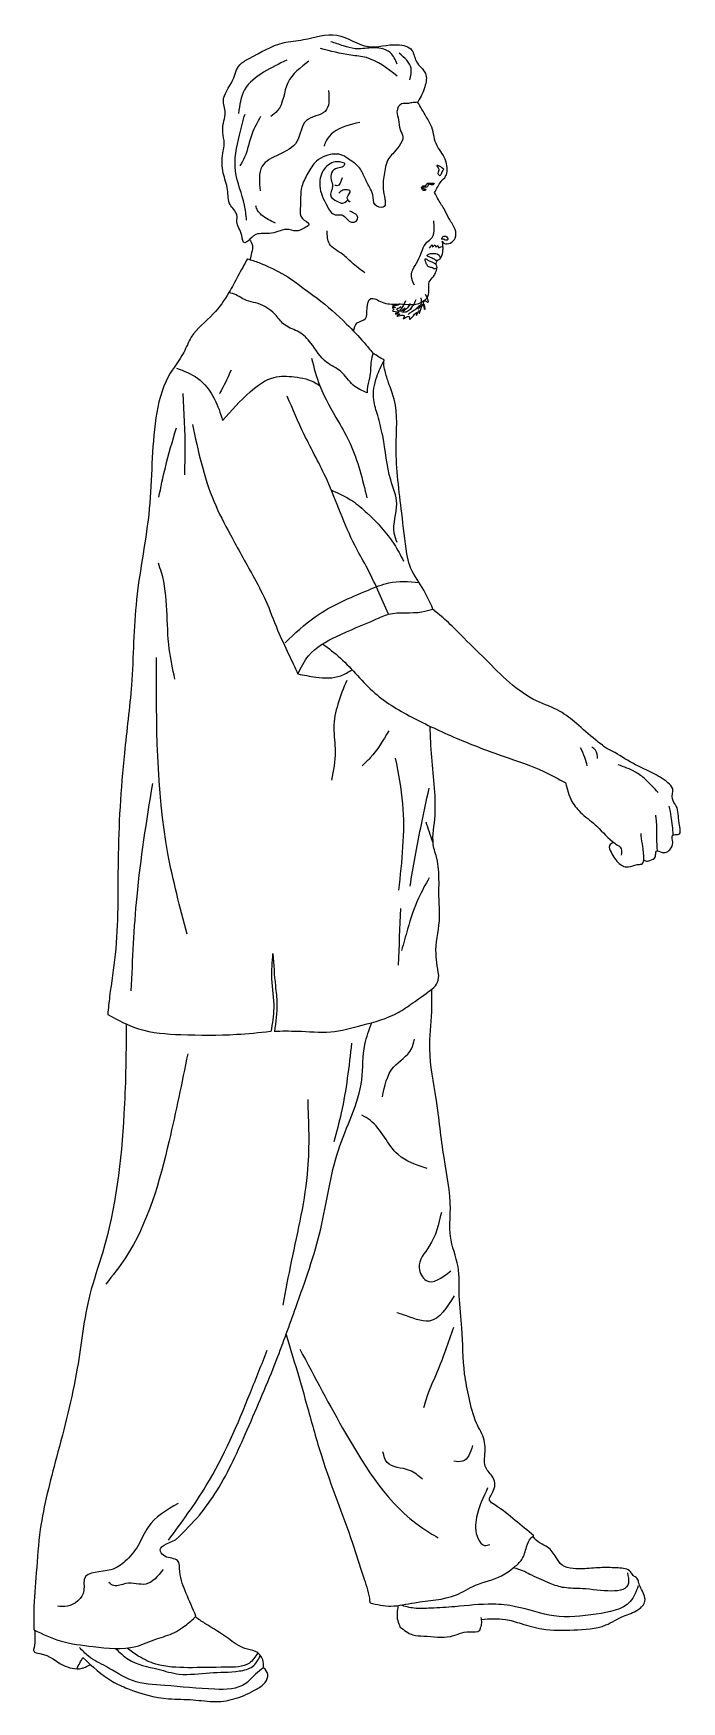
# Model space of a CAD drawing. Header units: metres. Extents: x -178 to 500, y -1 to 1743.
import ezdxf

# ---------------------------------------------------------------- set-up
doc = ezdxf.new("R2010")
doc.units = ezdxf.units.M
doc.layers.add('ceco.net 235', color=7, linetype='Continuous')

msp = doc.modelspace()

# ---------------------------------------------------------------- linework, layer by layer
at = {"layer": 'ceco.net 235'}
for points, knots in [([(224.5, 1671.7), (227.4, 1676.5), (231.6, 1685.4), (234.8, 1702.6), (220.8, 1711.1), (219.9, 1728), (197, 1733.5), (170.8, 1723.2), (139.9, 1747.3), (109.2, 1735.6), (77.1, 1733.8), (56.6, 1720.7), (35, 1710), (31.8, 1691), (17.1, 1675.6), (24.5, 1659.4), (20.2, 1648.9), (19.9, 1638.7), (22.6, 1628.3), (19.3, 1614.2), (19.2, 1597.3), (26.7, 1580.5), (24.9, 1563.7), (36.3, 1555.6), (33.9, 1542.7), (40.3, 1536), (41.4, 1522.1), (49, 1527.2), (52.9, 1533.6), (62.1, 1533.5), (69.8, 1533.6), (78.1, 1535.3), (87.1, 1539.4), (96.9, 1534.9), (104, 1538.5), (113.9, 1543.8), (100.2, 1548.9), (102.1, 1564.3), (100.5, 1580.5), (109, 1596.8), (116.3, 1609.2), (129.5, 1616.4), (143.5, 1617.9), (153.6, 1609.8), (163.2, 1604.1), (168.3, 1592.7), (172.7, 1582.8), (178.5, 1573.9), (176.3, 1562.7), (193.4, 1558.1), (186.3, 1579.8), (188.9, 1594.2), (190.7, 1609.2), (198.7, 1617.9), (204.5, 1624.5), (210.5, 1634), (204.3, 1642.7), (204.7, 1652), (200.7, 1660.8), (205.6, 1670.9), (213.8, 1669), (219, 1671), (223.6, 1670.1), (224.5, 1671.7)], [0, 0, 0, 0, 16.753523, 30.760352, 46.215142, 58.933131, 75.210817, 105.596626, 140.620889, 175.859273, 197.207866, 236.424391, 248.303476, 265.689551, 290.161956, 304.129355, 313.13163, 322.979315, 334.272861, 344.885535, 365.608466, 383.810634, 399.344797, 412.061407, 419.386546, 434.656354, 442.859499, 446.240648, 457.117501, 464.959104, 471.605751, 480.72465, 490.168358, 500.147267, 509.129239, 515.174046, 524.892442, 534.899984, 558.292469, 573.558091, 589.059213, 600.137258, 618.010922, 626.459054, 638.367993, 650.773977, 662.443723, 671.251074, 682.087012, 690.78817, 707.273897, 724.579243, 742.104692, 748.907875, 759.408238, 769.732206, 777.906489, 788.205047, 796.905747, 806.576055, 813.718017, 818.674682, 824.19925, 824.19925, 824.19925, 824.19925]), ([(202.4, 1698), (192.3, 1706.1), (177.7, 1717.8), (148.6, 1720.1), (132.8, 1724.2), (122.4, 1726.9)], [0, 0, 0, 0, 37.523577, 54.043346, 86.340845, 86.340845, 86.340845, 86.340845]), ([(202.6, 1710.5), (200.6, 1715.1), (195.7, 1726.5), (175.9, 1728.5), (159.8, 1725.5), (145.8, 1729.8), (137.5, 1732.7), (133.1, 1734.1)], [0, 0, 0, 0, 14.260325, 35.162179, 51.453011, 64.011302, 78.04511, 78.04511, 78.04511, 78.04511]), ([(87.2, 1714.8), (79, 1710.9), (62.8, 1703.2), (40.1, 1685.9), (37.8, 1667.8), (36.7, 1659.1)], [0, 0, 0, 0, 27.290401, 54.456405, 79.949658, 79.949658, 79.949658, 79.949658]), ([(110.3, 1713.7), (101.5, 1707.2), (83.8, 1694.1), (83.9, 1665.8), (72.8, 1657.7), (70.3, 1655.9)], [0, 0, 0, 0, 31.605258, 63.039604, 71.994722, 71.994722, 71.994722, 71.994722]), ([(215.6, 1694.2), (216.6, 1698.5), (219.5, 1709.6), (210.2, 1717.2), (204.5, 1722)], [0, 0, 0, 0, 12.281109, 32.253796, 32.253796, 32.253796, 32.253796]), ([(130.8, 1683.2), (131.4, 1674.5), (132.5, 1657.3), (102, 1655.7), (101.8, 1618), (55.7, 1614), (58.3, 1587.8), (59.3, 1578.1)], [0, 0, 0, 0, 22.376709, 44.019441, 68.249115, 112.756261, 138.592277, 138.592277, 138.592277, 138.592277]), ([(45.1, 1547.7), (44.6, 1552.9), (42.9, 1570.3), (29.3, 1598.6), (36.3, 1631.8), (41.5, 1651.2), (43.5, 1658.5)], [0, 0, 0, 0, 15.905241, 52.365968, 90.436323, 113.254003, 113.254003, 113.254003, 113.254003]), ([(241.6, 1576.6), (242.7, 1578.5), (244.9, 1582.3), (248.1, 1588.4), (253.8, 1592.8), (255.8, 1604), (251.5, 1615.4), (241.1, 1627.8), (240.7, 1642.8), (231.9, 1657.3), (226.8, 1665.8), (223.8, 1670.9)], [0, 0, 0, 0, 6.576475, 13.072662, 20.393795, 27.239613, 45.510488, 54.928974, 75.2864, 87.406197, 105.222523, 105.222523, 105.222523, 105.222523]), ([(59.8, 1655.9), (56.5, 1650.1), (48.9, 1636.7), (45.9, 1617.8), (39.9, 1607.3), (38.2, 1604.4)], [0, 0, 0, 0, 19.980985, 45.910238, 56.021212, 56.021212, 56.021212, 56.021212]), ([(163.4, 1649.6), (153.4, 1647.4), (139.8, 1644.5), (128.8, 1632.5), (126.9, 1627.1), (126.1, 1624.9)], [0, 0, 0, 0, 29.79898, 40.235227, 47.068055, 47.068055, 47.068055, 47.068055]), ([(147.5, 1607.2), (144.2, 1608.1), (135.7, 1610.4), (123.1, 1599.8), (119.8, 1580.8), (127.1, 1566.1), (135.1, 1551.5), (145.1, 1554.4), (149.7, 1548.8), (154.3, 1544.6), (160.6, 1545.9), (162.2, 1552.4), (157.1, 1555.1), (154.2, 1556.4), (153.1, 1556.9)], [0, 0, 0, 0, 9.976747, 25.413103, 42.119683, 64.125694, 76.639274, 83.536984, 90.568064, 96.365827, 101.605575, 106.337872, 112.36687, 116.169895, 116.169895, 116.169895, 116.169895]), ([(147.5, 1607.2), (147.3, 1605.8), (146.5, 1602.1), (139.2, 1602.7), (132.9, 1597.8), (133, 1589.8), (136.5, 1582.1), (129.9, 1572.1), (139, 1567.9), (145.5, 1563.7), (149.1, 1567.1), (150.9, 1568.9)], [0, 0, 0, 0, 3.922845, 10.109817, 17.966684, 25.326163, 31.899369, 43.06936, 50.926231, 57.326669, 64.131476, 64.131476, 64.131476, 64.131476]), ([(251.1, 1600.8), (249.9, 1601.9), (248, 1603.5), (242, 1605.7), (247.7, 1600.5), (243.8, 1597.2), (247.5, 1592.8), (249.2, 1597.8), (250.5, 1599.8), (251.2, 1600.8)], [0, 0, 0, 0, 5.463098, 8.324758, 12.729171, 17.15913, 20.135223, 23.718583, 27.981881, 27.981881, 27.981881, 27.981881]), ([(145, 1591.9), (143.8, 1587.8), (142.4, 1582.7), (138.3, 1583.7), (137.5, 1583.9)], [0, 0, 0, 0, 9.872576, 12.083002, 12.083002, 12.083002, 12.083002]), ([(153.3, 1566.3), (151.6, 1567.9), (147.9, 1571.5), (156.4, 1578.2), (148.8, 1579.8), (144.7, 1578.8), (142.5, 1576.7), (141.6, 1575.7)], [0, 0, 0, 0, 5.867237, 13.260417, 17.619988, 22.580299, 26.491738, 26.491738, 26.491738, 26.491738]), ([(241, 1586.3), (240.4, 1586.2), (238.7, 1586), (236.1, 1586.3), (232.8, 1586.1), (232.6, 1582.1), (229.4, 1584.5), (227.1, 1580.6), (229.6, 1581.9), (231.1, 1582), (233.8, 1581.4), (234.3, 1583.9), (236.4, 1585.6), (238.3, 1584.2), (240.7, 1584.7), (240.9, 1585.8), (241, 1586.3)], [0, 0, 0, 0, 2.029319, 5.059908, 8.029023, 10.375199, 13.203981, 15.666945, 17.136878, 18.965378, 20.984648, 23.951831, 25.102502, 28.372455, 29.842388, 31.378743, 31.378743, 31.378743, 31.378743]), ([(228, 1581.3), (228.1, 1580.6), (228.3, 1578.8), (230.8, 1578.7), (234.1, 1579.9), (229.6, 1579.6), (229.5, 1581.2), (229.5, 1581.7)], [0, 0, 0, 0, 1.796896, 5.027221, 6.340873, 9.447719, 10.822541, 10.822541, 10.822541, 10.822541]), ([(249.6, 1525.5), (250.3, 1524.6), (252.3, 1522), (258.8, 1523.3), (264.6, 1528.8), (263.5, 1539.5), (256.9, 1547.8), (252.3, 1558.8), (245.9, 1567.4), (242.9, 1573.9), (241.6, 1576.6)], [0, 0, 0, 0, 3.383984, 9.191598, 16.81397, 25.775289, 37.960239, 48.669742, 61.254216, 70.073248, 70.073248, 70.073248, 70.073248]), ([(75.3, 1544.5), (70.2, 1546.9), (63.2, 1550.2), (56.4, 1557.2), (55.3, 1560.9), (54.8, 1562.6)], [0, 0, 0, 0, 16.744273, 23.148143, 28.293454, 28.293454, 28.293454, 28.293454]), ([(168.6, 1492.5), (163.9, 1495.9), (155.9, 1501.8), (145.1, 1513.4), (129.7, 1520.1), (129.4, 1531.4), (129.3, 1536.4)], [0, 0, 0, 0, 17.297919, 29.871888, 47.826453, 61.570142, 61.570142, 61.570142, 61.570142]), ([(220.4, 1479.6), (218.9, 1482.7), (214.4, 1492.3), (227.1, 1506.4), (229.5, 1522.5), (240.6, 1529.3), (241.5, 1538.4), (240.9, 1544.2), (240.6, 1546.7)], [0, 0, 0, 0, 9.750211, 29.899089, 48.881793, 56.10894, 66.152325, 73.718181, 73.718181, 73.718181, 73.718181]), ([(48.3, 1527.3), (49.5, 1525.4), (52.2, 1521.1), (50.4, 1513.6), (49.3, 1508.6), (48.9, 1506.3)], [0, 0, 0, 0, 6.624191, 14.602569, 21.908266, 21.908266, 21.908266, 21.908266]), ([(236.3, 1518.3), (237.5, 1520.4), (239.1, 1523.4), (239.2, 1518.2), (242.5, 1523.3), (242.5, 1518.2), (245.6, 1522.6), (245.1, 1517.4), (248.1, 1520.1), (249.7, 1519.9), (250.3, 1519.8)], [0, 0, 0, 0, 4.174242, 5.810846, 8.964629, 10.830815, 13.343646, 15.571975, 18.298029, 20.414313, 20.414313, 20.414313, 20.414313]), ([(242, 1506.1), (243.3, 1505.8), (245.6, 1505.3), (248.4, 1508.4), (250.3, 1513), (250.5, 1518.8), (250.1, 1523.2), (249.7, 1525.2), (249.6, 1525.5)], [0, 0, 0, 0, 3.635645, 6.589618, 11.543721, 18.45649, 23.743744, 24.668485, 24.668485, 24.668485, 24.668485]), ([(248.9, 1528), (249.6, 1529.2), (251, 1531.7), (255.3, 1530.3), (255.8, 1526.5), (252.5, 1526.4), (250.7, 1528), (249.2, 1527.8), (248.3, 1527.7)], [0, 0, 0, 0, 3.615982, 7.743535, 9.789439, 12.626217, 14.512162, 17.06745, 17.06745, 17.06745, 17.06745]), ([(46, 1507.2), (42.7, 1501.1), (36.2, 1489.4), (25.8, 1469.3), (10.3, 1447.1), (-11.8, 1430.9), (-21.3, 1405.2), (-41.5, 1381.1), (-54.8, 1324.1), (-52.6, 1245.4), (-73, 1153.3), (-73, 1067.5), (-85.1, 976.9), (-90.5, 882.9), (-88.4, 797.7), (-97.2, 744.6), (-99.4, 723.7), (-100, 717.5)], [0, 0, 0, 0, 20.664023, 40.347302, 67.849832, 101.395717, 119.08461, 148.716009, 194.172718, 289.55675, 385.180832, 474.693193, 546.27444, 658.980916, 756.947596, 801.103534, 819.982675, 819.982675, 819.982675, 819.982675]), ([(46, 1507.2), (50, 1505.9), (58.1, 1503.4), (74.3, 1496.1), (91.2, 1487), (106.5, 1474.7), (126.2, 1461), (146.4, 1442.6), (165.4, 1422.9), (174, 1412.3), (177.1, 1408.6)], [0, 0, 0, 0, 12.603229, 25.257567, 53.228563, 69.927822, 84.056329, 125.077727, 151.775878, 166.083907, 166.083907, 166.083907, 166.083907]), ([(232, 1504.4), (231.7, 1505.5), (231, 1508.6), (236, 1504.7), (239.1, 1503.8), (241, 1502.6), (241.9, 1502.1)], [0, 0, 0, 0, 2.631623, 7.191271, 10.982835, 13.937832, 13.937832, 13.937832, 13.937832]), ([(244.1, 1498.1), (243.2, 1497.3), (241.5, 1495.9), (238.9, 1498.4), (235.2, 1498), (233.3, 1501.5), (232.4, 1503.5), (232, 1504.4)], [0, 0, 0, 0, 3.231343, 5.457871, 9.270181, 13.082559, 16.093304, 16.093304, 16.093304, 16.093304]), ([(242, 1506.1), (240.7, 1506.9), (238.4, 1508.3), (235.8, 1509.2), (233, 1510.7), (234.8, 1511.7), (236.1, 1512.4)], [0, 0, 0, 0, 4.327028, 7.926777, 9.161229, 12.105221, 12.105221, 12.105221, 12.105221]), ([(234, 1466.1), (234.7, 1468.6), (236.5, 1474.1), (234.2, 1483), (240.5, 1488.1), (243.1, 1493.5), (245, 1499), (242.7, 1501.3), (241.9, 1502.1)], [0, 0, 0, 0, 7.795705, 17.184698, 24.162665, 29.729909, 35.895643, 38.99408, 38.99408, 38.99408, 38.99408]), ([(236.1, 1512.4), (237.8, 1512.6), (241.2, 1513.1), (246.5, 1511.8), (247.3, 1508.8), (247.5, 1507.6)], [0, 0, 0, 0, 5.264228, 10.554409, 14.050085, 14.050085, 14.050085, 14.050085]), ([(242.8, 1501.1), (243, 1501.9), (243.4, 1503.5), (244.2, 1505), (244.6, 1505.7)], [0, 0, 0, 0, 2.511952, 4.952629, 4.952629, 4.952629, 4.952629]), ([(171.2, 1367.1), (166, 1369.3), (154.6, 1374), (145.5, 1390.6), (125.1, 1398.9), (114.8, 1417), (101.1, 1431.9), (84.9, 1435.7), (75.2, 1450), (60.5, 1461.3), (43.8, 1462.6), (34.3, 1470.1), (29.2, 1471.2), (26.6, 1471.8)], [0, 0, 0, 0, 16.701107, 35.938444, 53.4751, 79.760697, 96.358622, 112.687536, 126.520526, 146.602052, 166.537928, 174.141193, 181.980053, 181.980053, 181.980053, 181.980053]), ([(156.9, 1431.6), (157.7, 1434.9), (159.2, 1441.6), (172.3, 1443.2), (169.9, 1455.2), (173.9, 1469.7), (188.1, 1459.5), (197, 1459.7), (202, 1459.8)], [0, 0, 0, 0, 9.373982, 19.243363, 30.071826, 41.006143, 53.216744, 68.738581, 68.738581, 68.738581, 68.738581]), ([(205.5, 1460.2), (204.1, 1459.2), (202.1, 1457.9), (195.5, 1458.2), (203.5, 1455.6), (195.3, 1457.2), (200.4, 1454.1), (193.9, 1452.1), (209.7, 1452.3), (195.9, 1448.9), (209.1, 1450.6), (196.6, 1445.1), (213, 1450.7), (206.3, 1441.9), (215.7, 1449.9), (214.5, 1439.2), (224.6, 1456.3), (221.5, 1444.6), (226.2, 1456.7), (224.8, 1444.7), (229.7, 1467.4), (232.5, 1447.5), (227.9, 1466.5), (237.3, 1459.5), (234.3, 1465.6), (232.2, 1469.7)], [0, 0, 0, 0, 6.093493, 8.404439, 11.82759, 14.890045, 17.543262, 19.456507, 26.295586, 30.584279, 35.694744, 39.657294, 47.569671, 50.482248, 56.937748, 59.537496, 69.484013, 72.187857, 78.13524, 80.811848, 90.962635, 96.620187, 105.673264, 109.346738, 117.453808, 117.453808, 117.453808, 117.453808]), ([(202, 1459.8), (203.1, 1459.9), (207.9, 1460.1), (215, 1459), (225.5, 1459.7), (230.7, 1463.7), (234, 1466.1)], [0, 0, 0, 0, 3.091103, 14.408111, 21.810456, 33.623195, 33.623195, 33.623195, 33.623195]), ([(227.3, 1466.3), (227.6, 1463.1), (228, 1458.6), (225.2, 1455.5), (224.4, 1454.7)], [0, 0, 0, 0, 9.170903, 12.421743, 12.421743, 12.421743, 12.421743]), ([(210.9, 1456), (208.8, 1453.9), (205.6, 1450.7), (202.8, 1453.6), (201.8, 1454.6)], [0, 0, 0, 0, 7.14615, 10.824885, 10.824885, 10.824885, 10.824885]), ([(211.3, 1463.1), (209.9, 1460.2), (208.3, 1456.7), (205.6, 1454), (205.1, 1453.6)], [0, 0, 0, 0, 9.330202, 11.396196, 11.396196, 11.396196, 11.396196]), ([(217.5, 1455.2), (216.3, 1454.2), (213.9, 1452.3), (209.9, 1450.8), (207.8, 1451.6), (207.2, 1451.9)], [0, 0, 0, 0, 4.725743, 9.409088, 11.421813, 11.421813, 11.421813, 11.421813]), ([(215.8, 1460.3), (215.1, 1458.8), (213.5, 1455.3), (210.2, 1453.5), (208.3, 1452.5)], [0, 0, 0, 0, 5.072365, 11.102412, 11.102412, 11.102412, 11.102412]), ([(221.9, 1464.2), (220.8, 1461.5), (219.3, 1458.1), (216.6, 1455.6), (216, 1455)], [0, 0, 0, 0, 8.333744, 10.916234, 10.916234, 10.916234, 10.916234]), ([(225.8, 1458.6), (224.8, 1457.3), (222.4, 1454.3), (219.1, 1452.4), (217.2, 1451.3)], [0, 0, 0, 0, 4.827027, 11.377923, 11.377923, 11.377923, 11.377923]), ([(113.1, 1403.3), (115.5, 1393.5), (121.5, 1370), (138.6, 1341.6), (159.5, 1304.5), (166.2, 1276.6), (170.9, 1257.2)], [0, 0, 0, 0, 30.199748, 72.569072, 98.386766, 157.888045, 157.888045, 157.888045, 157.888045]), ([(177.1, 1408.6), (176.4, 1405.8), (174.4, 1397.3), (175, 1384.3), (170.7, 1373.6), (171.1, 1368.2), (171.2, 1367.1)], [0, 0, 0, 0, 8.554999, 26.017636, 38.585876, 42.030064, 42.030064, 42.030064, 42.030064]), ([(182.2, 1343.4), (180.4, 1348.8), (176.1, 1361.9), (179.5, 1382.6), (186, 1395.5), (188.8, 1401.2)], [0, 0, 0, 0, 16.761754, 41.197317, 60.096445, 60.096445, 60.096445, 60.096445]), ([(239.8, 1141.1), (236.4, 1148.8), (229.4, 1164.5), (215.8, 1181.7), (210.7, 1208.9), (206.7, 1250.1), (198.7, 1303.6), (204.3, 1350.6), (193.8, 1375.9), (190.1, 1388.2), (188.1, 1396.2), (188.7, 1400.1), (188.8, 1401.2)], [0, 0, 0, 0, 25.127469, 51.579583, 64.024516, 107.119668, 176.315712, 226.329507, 244.540839, 257.188612, 265.437119, 268.72, 268.72, 268.72, 268.72]), ([(-28.1, 1392.8), (-20.4, 1390), (-3.7, 1383.9), (12.3, 1362.3), (17.7, 1345.8), (20.1, 1338.3)], [0, 0, 0, 0, 24.2628, 52.507534, 76.282274, 76.282274, 76.282274, 76.282274]), ([(28.9, 1390.9), (25.8, 1383.9), (22.1, 1375.5), (17.5, 1367.5), (16.8, 1366.1)], [0, 0, 0, 0, 22.778425, 27.588888, 27.588888, 27.588888, 27.588888]), ([(20.1, 1338.3), (29.2, 1348.5), (44.7, 1366), (70.6, 1385.4), (96, 1384.2), (112.8, 1381), (120.4, 1375.3), (121.6, 1374.4)], [0, 0, 0, 0, 41.425605, 70.763625, 91.702228, 115.709275, 120.209161, 120.209161, 120.209161, 120.209161]), ([(-21.4, 1366.4), (-20.4, 1346.6), (-18.8, 1318.2), (-19.6, 1289.9), (-19.9, 1281.4)], [0, 0, 0, 0, 59.489964, 85.04978, 85.04978, 85.04978, 85.04978]), ([(193.5, 1135.6), (186.1, 1152.6), (175.5, 1177.2), (149.4, 1221.7), (134, 1270.5), (105.9, 1320.3), (93.3, 1350.1), (87.6, 1363.6)], [0, 0, 0, 0, 55.46036, 80.345769, 154.501081, 207.605026, 251.459266, 251.459266, 251.459266, 251.459266]), ([(202.5, 1210.6), (201.2, 1213.9), (196.2, 1226.8), (206, 1249.8), (191.7, 1282.5), (189.9, 1314.1), (184, 1336.3), (182.2, 1343.4)], [0, 0, 0, 0, 10.418724, 40.85658, 66.727351, 113.493905, 135.514027, 135.514027, 135.514027, 135.514027]), ([(-46.5, 1257.9), (-44.4, 1268.4), (-39.4, 1292.8), (-32.3, 1316.7), (-28.2, 1330.4)], [0, 0, 0, 0, 32.018892, 74.790223, 74.790223, 74.790223, 74.790223]), ([(-11.5, 1334), (-5.6, 1306.7), (3, 1266.5), (29.5, 1215.8), (48.5, 1182), (66.3, 1149.3), (76.2, 1120.8), (88.5, 1095.5), (95.5, 1080.2), (98.7, 1073.3)], [0, 0, 0, 0, 83.393021, 122.35194, 170.866445, 200.071897, 233.69198, 261.278428, 284.187001, 284.187001, 284.187001, 284.187001]), ([(133.8, 1265.3), (141.4, 1261.9), (155, 1255.9), (176.9, 1236.4), (196.3, 1216.1), (206, 1197.3), (209.1, 1191.3)], [0, 0, 0, 0, 24.592824, 44.28504, 87.490801, 107.684249, 107.684249, 107.684249, 107.684249]), ([(-29.7, 1067.9), (-32, 1078.4), (-40.1, 1115), (-35.9, 1157.3), (-45.9, 1185.8), (-47, 1189)], [0, 0, 0, 0, 32.211899, 112.56633, 122.578104, 122.578104, 122.578104, 122.578104]), ([(85.4, 1105.9), (95.4, 1115.5), (120.7, 1139.5), (160.1, 1155.8), (196.4, 1171.1), (214.6, 1169.9), (225.3, 1168.9)], [0, 0, 0, 0, 41.423501, 103.735856, 126.510128, 158.033618, 158.033618, 158.033618, 158.033618]), ([(98.7, 1073.3), (102, 1080), (110.5, 1097.7), (142.1, 1114.9), (170.9, 1126), (199.7, 1139.5), (221, 1135.5), (236, 1140), (239.8, 1141.1)], [0, 0, 0, 0, 22.071834, 57.69814, 102.568265, 116.746049, 151.715216, 163.467427, 163.467427, 163.467427, 163.467427]), ([(421.4, 995.3), (417.4, 998.3), (406.5, 1006.6), (391.1, 1020.5), (371.8, 1036.4), (333.8, 1048.2), (302.5, 1081.3), (272.5, 1110.3), (254.8, 1128.6), (244.3, 1137), (239.3, 1141)], [0, 0, 0, 0, 14.788396, 41.094626, 62.418552, 89.132404, 158.111885, 194.296388, 215.131769, 234.4145, 234.4145, 234.4145, 234.4145]), ([(124.6, 1104.8), (130.9, 1100), (150.9, 1084.9), (176.3, 1051.2), (220.9, 1025.7), (266.1, 1004.8), (311.7, 987.3), (349.9, 975.2), (370.6, 963.8), (378, 959.7)], [0, 0, 0, 0, 23.716456, 75.030383, 124.137801, 175.623331, 224.948677, 270.346748, 295.602002, 295.602002, 295.602002, 295.602002]), ([(-17, 801.4), (-24.4, 829.3), (-49.5, 923.5), (-49.1, 1021.4), (-48.9, 1090.3)], [0, 0, 0, 0, 86.424391, 291.630562, 291.630562, 291.630562, 291.630562]), ([(98.7, 1073.3), (104.9, 1072.1), (119.6, 1069.1), (140.2, 1068.3), (151.5, 1075.3), (155.3, 1077.7)], [0, 0, 0, 0, 19.106935, 45.212526, 58.47379, 58.47379, 58.47379, 58.47379]), ([(149.7, 1066.5), (143, 1050.1), (133.2, 1025.9), (139.4, 990.3), (135.9, 972.3), (134, 962.4)], [0, 0, 0, 0, 51.610461, 76.203281, 106.190126, 106.190126, 106.190126, 106.190126]), ([(193.6, 1013.7), (187.7, 1003.8), (179.9, 990.5), (168.8, 979.9), (166, 977.3)], [0, 0, 0, 0, 34.262726, 45.841208, 45.841208, 45.841208, 45.841208]), ([(245.9, 758.1), (244.4, 767), (240.8, 787.4), (248, 813.5), (245, 846.4), (247.9, 871.1), (238, 898.2), (245.4, 933.3), (238.5, 975.3), (237.2, 1007.8), (236.9, 1018.6)], [0, 0, 0, 0, 26.814122, 61.787704, 78.60306, 125.813008, 133.973664, 164.121975, 228.970869, 261.460098, 261.460098, 261.460098, 261.460098]), ([(401.1, 977.1), (400.3, 980.1), (398.5, 986.6), (395.7, 992.7), (394.1, 996)], [0, 0, 0, 0, 9.209121, 20.13874, 20.13874, 20.13874, 20.13874]), ([(411.8, 984.9), (411.6, 988), (411.2, 993), (407.4, 995.9), (406, 997)], [0, 0, 0, 0, 8.85046, 13.928634, 13.928634, 13.928634, 13.928634]), ([(428.4, 897.3), (426.7, 896.3), (422.6, 893.9), (427.2, 883.8), (431.8, 876.7), (438.9, 871.8), (445.7, 871.1), (451.3, 874.4), (457.2, 874), (459.7, 875.9), (460.1, 879.2), (462.9, 876.8), (467, 878.5), (472.7, 880.5), (472.4, 885), (473.4, 890.1), (479.6, 885.6), (485.3, 887.2), (489.9, 892.1), (491, 898), (488.6, 905), (493.5, 905.5), (500, 905.4), (495.2, 921.5), (497.2, 932.5), (487.9, 943), (492.5, 953), (482.3, 962.6), (467.5, 971.3), (445.6, 980.4), (430.9, 991), (422.4, 994.9), (421.4, 995.3)], [0, 0, 0, 0, 5.33908, 12.433025, 27.10531, 32.79961, 37.317017, 46.989404, 51.396214, 53.84487, 56.309342, 57.742734, 62.375191, 69.06095, 72.683969, 75.641462, 81.706247, 87.693436, 92.675372, 100.859334, 105.704458, 110.01432, 112.56269, 124.094835, 142.395668, 150.902526, 161.398395, 169.337921, 188.815024, 214.789609, 239.494186, 242.802304, 242.802304, 242.802304, 242.802304]), ([(204.2, 847.3), (207.6, 877.5), (212.8, 923.9), (203.9, 969.5), (200.8, 985.3)], [0, 0, 0, 0, 90.443708, 138.718762, 138.718762, 138.718762, 138.718762]), ([(475.1, 949.4), (470.8, 954.1), (463.6, 962.1), (449.8, 972.6), (439.5, 976.1), (433.3, 978.2)], [0, 0, 0, 0, 19.251477, 32.127336, 51.585083, 51.585083, 51.585083, 51.585083]), ([(378.5, 959.7), (380.1, 952.9), (383, 940.5), (396.1, 925.8), (413.6, 913.4), (424, 899.1), (437.6, 891.7), (436.9, 886.4), (436.6, 884)], [0, 0, 0, 0, 20.643379, 37.545249, 57.736338, 84.077004, 92.228305, 98.817825, 98.817825, 98.817825, 98.817825]), ([(-75.3, 742.1), (-73.9, 775), (-70.8, 847.6), (-59.3, 919.4), (-53, 958.6)], [0, 0, 0, 0, 98.822569, 217.876248, 217.876248, 217.876248, 217.876248]), ([(215.9, 851.5), (219.4, 871.9), (225.4, 906.1), (232.8, 940), (235.9, 953.8)], [0, 0, 0, 0, 61.933525, 104.254813, 104.254813, 104.254813, 104.254813]), ([(474.4, 888.5), (474.1, 892.8), (473.2, 903.4), (474.2, 915.9), (472.9, 924), (472.7, 925.7)], [0, 0, 0, 0, 12.709336, 32.112992, 37.268934, 37.268934, 37.268934, 37.268934]), ([(490.9, 905), (490.4, 911.4), (489.6, 921.5), (487.5, 931.5), (486.7, 935.2)], [0.212219, 0.212219, 0.212219, 0.212219, 19.426316, 30.759357, 30.759357, 30.759357, 30.759357]), ([(460.3, 878.4), (460.1, 883.2), (459.6, 891.9), (457.6, 901.1), (457.4, 905.7), (457.4, 906.5)], [0, 0, 0, 0, 14.398208, 25.924089, 28.234202, 28.234202, 28.234202, 28.234202]), ([(235.8, 860), (232, 853.1), (222.5, 836.2), (214.2, 810.2), (209.1, 791.6), (207, 784.1)], [0, 0, 0, 0, 23.629856, 58.035659, 81.38218, 81.38218, 81.38218, 81.38218]), ([(70.9, 699.7), (72.3, 707.8), (75.5, 726), (70.4, 753.1), (72, 772.2), (72.7, 781)], [0, 0, 0, 0, 24.439225, 55.029362, 81.519189, 81.519189, 81.519189, 81.519189]), ([(74.5, 699.6), (76, 709.3), (78.3, 725.2), (74.8, 752.2), (73.7, 769.5), (73, 780.6)], [0, 0, 0, 0, 29.39814, 47.766264, 81.332915, 81.332915, 81.332915, 81.332915]), ([(73.9, 700), (82, 700.1), (101.7, 700.4), (132.8, 697), (167.9, 706.8), (197.9, 714.5), (220, 730.4), (233.5, 739.6), (244.7, 748.6), (245.5, 754.9), (245.9, 758.1)], [0, 0, 0, 0, 24.21262, 59.071824, 92.815121, 132.491872, 150.861285, 173.589075, 182.609023, 191.886123, 191.886123, 191.886123, 191.886123]), ([(345.2, 172.4), (338.7, 177.9), (325.1, 189.3), (311.2, 200.7), (295.9, 210.1), (306.2, 221), (303.6, 235.1), (293.4, 243.1), (294, 257.1), (295.4, 272.9), (283, 292.4), (277.7, 316), (270.8, 349), (271.3, 385), (266.3, 422), (268.5, 454.8), (255.4, 483.8), (260.2, 522.8), (249.7, 570.3), (244.9, 626), (234.1, 676.6), (239.1, 714.9), (238.8, 735.9), (238.7, 743.8)], [0, 0, 0, 0, 25.300419, 52.243053, 59.294399, 70.579007, 85.329323, 98.121515, 105.995885, 125.383301, 144.851988, 172.410397, 197.990319, 245.731193, 279.626196, 310.133208, 342.917492, 371.407939, 425.484363, 487.581584, 539.689372, 578.83415, 602.62859, 602.62859, 602.62859, 602.62859]), ([(-100, 717.5), (-89.5, 711.7), (-65.8, 698.6), (-18.8, 695.7), (27.1, 695.4), (58.2, 698.5), (70.1, 699.8)], [0, 0, 0, 0, 35.722114, 80.285754, 138.412313, 174.032198, 174.032198, 174.032198, 174.032198]), ([(-80.7, 707.4), (-80.7, 690.6), (-80.9, 659.3), (-84.2, 579), (-93.1, 499.9), (-123.7, 414.6), (-130.4, 341.3), (-151.8, 260.3), (-170.8, 189.8), (-174.3, 135.5), (-177.5, 100.6), (-177.3, 80.7), (-177.2, 74.2)], [0.82595, 0.82595, 0.82595, 0.82595, 51.178704, 94.742968, 242.003931, 287.258456, 365.546111, 461.199794, 538.547648, 583.728235, 624.091349, 643.445757, 643.445757, 643.445757, 643.445757]), ([(-29.1, 168.1), (-19.5, 177.4), (-4.2, 192.9), (22.4, 230.1), (46.9, 285.8), (74.7, 349.6), (99.5, 419.9), (125.7, 491.9), (135.2, 574.7), (168.3, 634.8), (165.9, 682.2), (173.2, 701.4), (176.1, 708.9)], [0, 0, 0, 0, 33.987208, 65.129217, 136.525181, 215.706219, 274.014482, 360.357523, 444.485022, 522.097282, 559.101879, 583.133364, 583.133364, 583.133364, 583.133364]), ([(154.9, 687.4), (152.1, 663), (148.1, 628.2), (139.1, 594.4), (136.4, 584.3)], [0, 0, 0, 0, 73.751841, 104.864977, 104.864977, 104.864977, 104.864977]), ([(187.1, 631.4), (189.4, 642.7), (193.5, 663.1), (217, 675.5), (219.8, 688), (220.7, 691.5)], [0, 0, 0, 0, 32.896453, 59.606395, 70.367023, 70.367023, 70.367023, 70.367023]), ([(-16.4, 676.2), (-22.6, 645.9), (-37.3, 573.3), (-60.9, 487.9), (-94.8, 444.5), (-101.9, 435.6)], [0, 0, 0, 0, 92.993538, 223.50747, 257.629401, 257.629401, 257.629401, 257.629401]), ([(83.2, 413.7), (86.1, 428.8), (95.1, 476.2), (112.5, 547.1), (110.2, 604.2), (109.3, 628.4)], [0, 0, 0, 0, 46.349889, 144.775196, 217.090014, 217.090014, 217.090014, 217.090014]), ([(233.9, 556.4), (222.8, 560), (196.4, 568.7), (185.1, 601.2), (168.6, 610.4), (165.6, 612)], [0, 0, 0, 0, 33.818062, 79.994194, 90.116896, 90.116896, 90.116896, 90.116896]), ([(248.6, 510.3), (245.8, 498.2), (241.2, 478), (220.7, 456.9), (234.5, 431.1), (249.1, 442.2), (258.6, 449.3)], [0, 0, 0, 0, 37.319264, 62.228139, 77.359602, 105.080013, 105.080013, 105.080013, 105.080013]), ([(261.9, 423.4), (254.3, 411), (241.1, 389.2), (215.4, 401.8), (204.4, 404.9), (202.2, 405.5)], [0, 0, 0, 0, 37.04545, 65.044635, 71.971139, 71.971139, 71.971139, 71.971139]), ([(261.2, 390.3), (255.9, 374.5), (247.3, 349.2), (234.3, 322), (230.9, 309.2), (230, 306.1)], [0, 0, 0, 0, 50.117534, 80.151396, 89.801953, 89.801953, 89.801953, 89.801953]), ([(-36.5, 167.9), (-22.8, 186.5), (12.4, 234.1), (42, 303.6), (60.9, 351.8), (66.7, 366.6)], [0, 0, 0, 0, 69.347304, 177.030166, 224.846126, 224.846126, 224.846126, 224.846126]), ([(86.4, 382.9), (94.1, 357.5), (106.8, 315), (126.4, 241.2), (150.4, 183.9), (165.3, 134.1), (172.8, 113.5), (173.8, 104), (174, 102.5)], [8.070544, 8.070544, 8.070544, 8.070544, 87.770594, 141.078529, 236.984515, 273.490188, 297.355014, 302.102893, 302.102893, 302.102893, 302.102893]), ([(100.8, 367.6), (116.3, 338.3), (151.3, 272), (197.3, 198.9), (239.4, 173.9), (245.2, 170.4)], [0, 0, 0, 0, 100.113693, 226.824171, 246.842375, 246.842375, 246.842375, 246.842375]), ([(281.2, 266.8), (278.8, 259.5), (275.2, 248.7), (265, 250), (261.8, 250.4)], [0, 0, 0, 0, 19.441786, 28.395739, 28.395739, 28.395739, 28.395739]), ([(228.8, 231.6), (224.7, 235.2), (214.3, 244.3), (191.7, 243.2), (188.6, 256), (187.6, 260.1)], [0, 0, 0, 0, 16.295597, 41.254666, 52.936976, 52.936976, 52.936976, 52.936976]), ([(297, 222.7), (292.4, 212.6), (284.6, 195.7), (283.2, 173.6), (292.2, 161.1), (297.3, 162.9), (299.1, 163.5)], [0, 0, 0, 0, 32.995717, 55.57972, 65.217593, 70.566521, 70.566521, 70.566521, 70.566521]), ([(-26.4, 206.3), (-38.4, 199.3), (-57.1, 188.5), (-67, 161.9), (-80.3, 146.1), (-98, 133.2), (-128, 136.1), (-122.1, 110.5), (-137.7, 97.5), (-149.1, 98.6), (-152.5, 98.9)], [0, 0, 0, 0, 39.84317, 61.860616, 83.05893, 100.459369, 129.483812, 142.177801, 165.916685, 176.364352, 176.364352, 176.364352, 176.364352]), ([(-7.8, 88.5), (-11.2, 96.5), (-17.8, 111.9), (-25.3, 129.7), (-24.6, 150), (-38.7, 148.2), (-49.6, 160.2), (-37.9, 164.7), (-29.1, 168.1)], [0, 0, 0, 0, 25.79141, 49.501112, 61.353692, 75.373073, 82.114204, 101.913046, 101.913046, 101.913046, 101.913046]), ([(174.1, 102.3), (181.4, 100.6), (196.9, 97.2), (226.8, 105), (258.4, 105.2), (285.6, 123.3), (308.5, 127.2), (323.5, 138.6), (334.4, 147.8), (337, 159.8), (340.4, 169.1), (344.3, 171.8), (345.2, 172.4)], [0, 0, 0, 0, 22.086782, 46.810651, 91.432104, 113.671419, 142.777081, 158.867456, 169.99874, 184.150552, 194.893984, 198.151288, 198.151288, 198.151288, 198.151288]), ([(290.5, 85.1), (299.1, 85.8), (313.2, 86.8), (333.7, 80.1), (357.1, 73.3), (387, 74), (417.1, 75.3), (437.4, 89), (452.9, 92.8), (464.7, 104.7), (457.7, 115.6), (454.8, 123.1), (453.6, 128.8), (448.5, 130.5), (445.4, 138.2), (431.7, 139), (416.4, 139.6), (400.4, 138.1), (386.4, 137.6), (374.2, 140.3), (367.9, 151), (361.8, 160.6), (351, 164.3), (346.4, 169), (344, 171.5)], [0, 0, 0, 0, 24.696487, 41.862039, 64.299993, 97.492769, 131.429523, 152.030448, 168.532502, 180.325428, 194.648398, 200.940829, 205.728048, 210.739642, 215.235597, 228.757533, 245.348815, 263.812099, 275.976053, 287.981315, 298.222284, 312.088325, 320.824517, 331.335638, 331.335638, 331.335638, 331.335638]), ([(-42.1, 137.2), (-47.6, 130.4), (-57.9, 117.3), (-78.2, 125.7), (-91.8, 118.2), (-97.1, 122.3), (-98.8, 123.6)], [0, 0, 0, 0, 23.43354, 44.425464, 57.189983, 63.306374, 63.306374, 63.306374, 63.306374]), ([(443, 133.7), (443.8, 129.9), (448.1, 108.5), (403.5, 118.5), (378.4, 117), (363.7, 121.8), (352.8, 126.9), (343.6, 130.6), (334.5, 136.1), (327.8, 138), (323.8, 139)], [0, 0, 0, 0, 10.73448, 59.013802, 78.213035, 93.604954, 103.670791, 114.559748, 123.295951, 135.443298, 135.443298, 135.443298, 135.443298]), ([(454.4, 120.1), (452.1, 114.2), (444.9, 96), (407.2, 89.8), (367.2, 85.3), (332.1, 98.5), (297.1, 102.3), (267.5, 98.3), (240.1, 97), (221, 95.9), (210.7, 98.6), (206, 100)], [0, 0, 0, 0, 18.28442, 56.071418, 100.342246, 141.644805, 165.375849, 205.462513, 230.572533, 247.8981, 262.395414, 262.395414, 262.395414, 262.395414]), ([(-177.2, 74.2), (-168.1, 69.9), (-148.4, 60.5), (-112.2, 56.5), (-76.8, 52.1), (-50.2, 65.1), (-32.9, 69.2), (-20.4, 77.3), (-13, 83.3), (-8.7, 87.6), (-7.8, 88.5)], [0, 0, 0, 0, 30.046613, 64.921878, 109.302106, 132.558299, 152.250078, 162.357887, 176.938843, 180.683767, 180.683767, 180.683767, 180.683767]), ([(62.9, 34.6), (62.9, 37.5), (62.9, 44.2), (55, 53.1), (40, 54.1), (23.9, 67.6), (6.2, 77.7), (-5.2, 85.4), (-8.6, 87.7)], [0, 0, 0, 0, 8.437675, 19.833158, 31.395509, 51.593692, 80.655356, 92.967176, 92.967176, 92.967176, 92.967176]), ([(203.3, 99.6), (202.5, 94.2), (201.4, 86.5), (204.5, 79.5), (205.4, 77.3)], [0.465755, 0.465755, 0.465755, 0.465755, 16.152408, 23.228319, 23.228319, 23.228319, 23.228319]), ([(-176.3, 73.8), (-175.9, 68.1), (-175.5, 61.1), (-178.3, 50.4), (-161.5, 49.1), (-152.4, 38.9), (-137.2, 33.5), (-128.9, 33.1), (-124.4, 34.8), (-123.3, 35.2)], [1.279978, 1.279978, 1.279978, 1.279978, 19.304266, 22.916161, 29.966926, 57.082686, 66.931956, 77.41182, 81.093658, 81.093658, 81.093658, 81.093658]), ([(205.4, 77.3), (209.6, 73.9), (217, 67.9), (235.8, 68), (256.6, 64.1), (273.2, 74), (287.9, 70.9), (289.4, 75.3), (289.6, 76)], [0, 0, 0, 0, 15.636512, 27.308768, 55.083307, 75.494858, 86.48139, 88.713058, 88.713058, 88.713058, 88.713058]), ([(289.6, 76), (290.2, 77.9), (291.2, 81.5), (290.5, 85.2), (290.2, 87)], [0, 0, 0, 0, 5.768857, 11.12451, 11.12451, 11.12451, 11.12451]), ([(62.9, 34.6), (60, 32.4), (53.3, 27.5), (40.8, 11.9), (4, 11.5), (-33.7, 16), (-74.4, 17.9), (-98.4, 35), (-118.6, 44.1), (-126.5, 52.6), (-129.5, 55.8)], [0, 0, 0, 0, 10.940862, 24.935552, 57.712809, 110.342872, 144.536013, 175.726055, 196.908051, 210.112412, 210.112412, 210.112412, 210.112412]), ([(-91.7, 54.7), (-87.5, 50.6), (-75.4, 38.6), (-50.4, 34.5), (-22.5, 25.5), (6.6, 30.4), (31.8, 29.5), (52.5, 34.1), (57.3, 42.9), (59.6, 47.3)], [0.46139, 0.46139, 0.46139, 0.46139, 17.774629, 50.677028, 73.132106, 105.402007, 136.31549, 150.660242, 164.91409, 164.91409, 164.91409, 164.91409]), ([(56.9, 50), (54.3, 46), (46.8, 34.8), (17.4, 35.3), (-13.7, 34.2), (-45.8, 35.4), (-66.7, 45.3), (-76, 52.2), (-79.8, 55.1)], [0, 0, 0, 0, 13.794335, 38.503629, 78.656323, 112.012085, 132.281126, 146.763972, 146.763972, 146.763972, 146.763972]), ([(-125.9, 45.4), (-116.2, 36.1), (-102.2, 22.8), (-71.1, 9), (-42.6, 1.1), (-11.3, 1.9), (12.2, -2.1), (35.2, 1.8), (52.1, 10.1), (64.6, 17.5), (69, 27.8), (64.9, 32.4), (62.9, 34.6)], [0, 0, 0, 0, 39.92599, 57.31914, 101.489787, 127.067407, 150.848849, 172.533134, 195.504554, 207.148969, 215.875352, 224.226958, 224.226958, 224.226958, 224.226958])]:
    msp.add_open_spline(points, degree=3, knots=knots, dxfattribs=at)
for points in [[(206.8, 1456.9), (205.2, 1456.1), (203.5, 1455.4), (201.8, 1454.6)], [(217.2, 1451.3), (216, 1450.6), (214.9, 1449.8), (213.8, 1449)], [(188.8, 1401.2), (184.9, 1403.6), (181, 1406.1), (177.1, 1408.6)], [(239.6, 897.5), (237.3, 904.5), (235, 911.5), (232.7, 918.4)], [(206, 828.1), (205.1, 808.4), (204.3, 788.7), (203.4, 769)], [(-132.3, 33.5), (-130.2, 37.5), (-128, 41.4), (-125.9, 45.4)], [(-123.3, 35.2), (-121.5, 36.1), (-119.8, 37), (-118, 38)]]:
    msp.add_open_spline(points, degree=3, dxfattribs=at)

doc.saveas('drawing.dxf')
